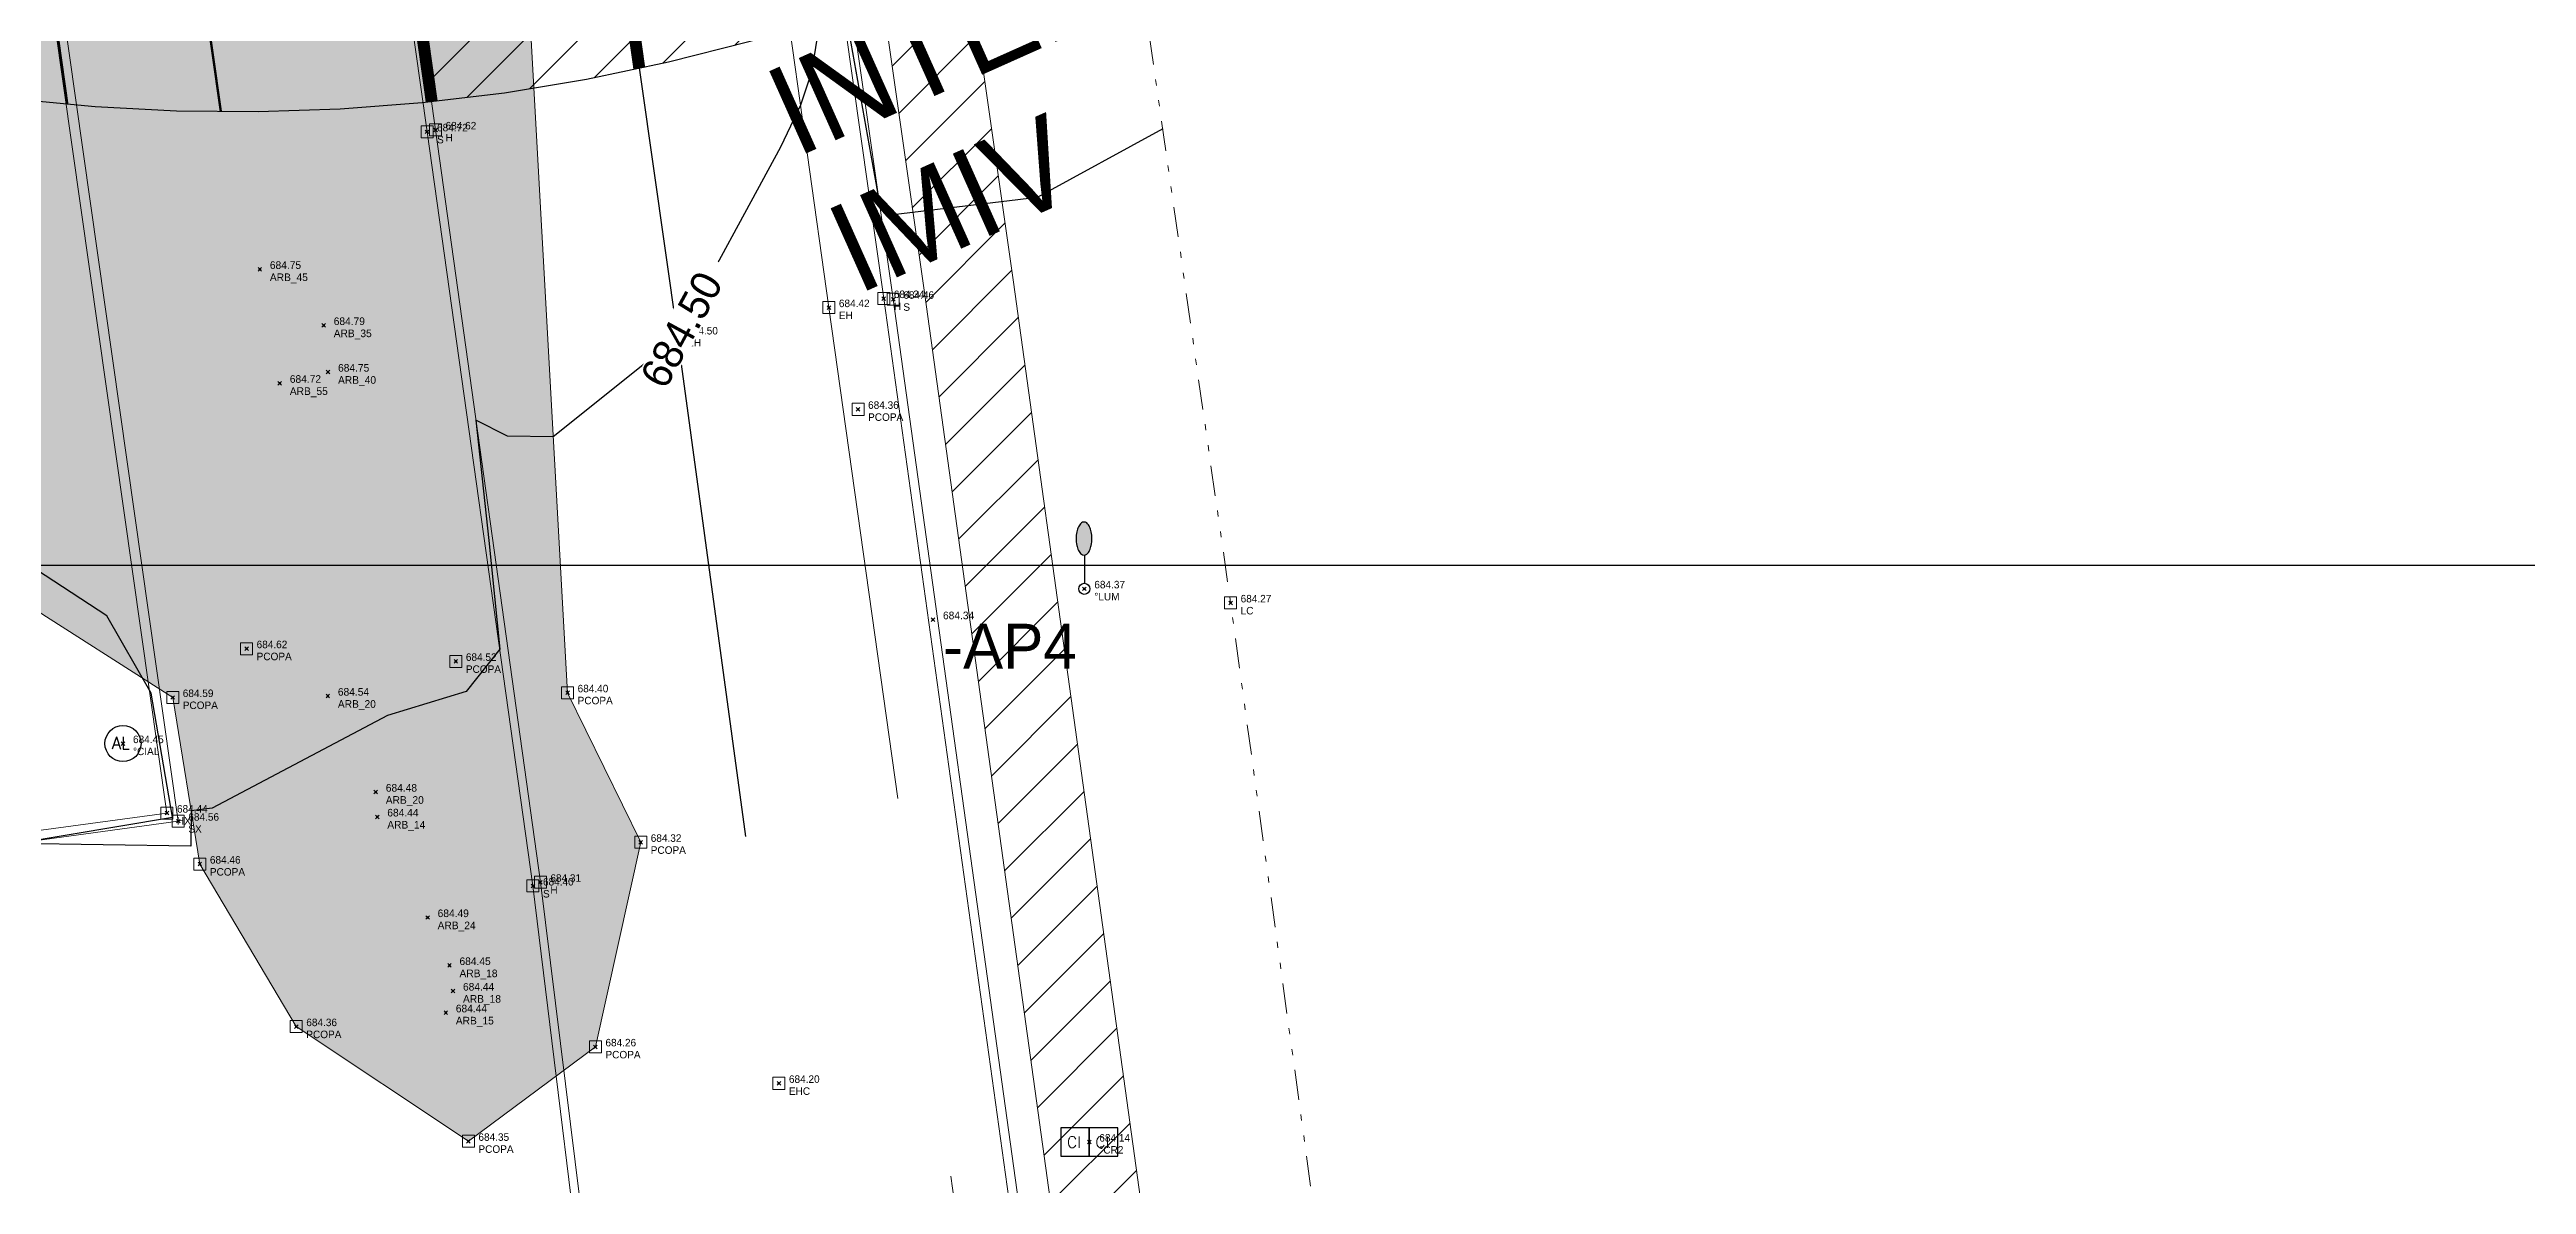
# Model space of a CAD drawing. Extents: x 350769 to 354978, y 6304672 to 6307963.
# Drawn here: x 352722.71 to 352763.95, y 6305989.69 to 6306008.58 of the extents above; entities that cross this region are included whole.
import ezdxf

# ---------------------------------------------------------------- set-up
doc = ezdxf.new("R2010")
doc.units = 0
doc.header["$PDMODE"] = 35
doc.header["$PDSIZE"] = 0.03
for name, pattern in [('1-1', [2, 1, -1]), ('3-5', [8, 3, -5]), ('4.0 - LO RECABARREN - DESNIVEL NUEVO$0$HIDDEN', [0.375, 0.25, -0.125]), ('CENTER', [50.8, 31.75, -6.35, 6.35, -6.35]), ('CONTINUOS', [0]), ('DASHED', [19.05, 12.7, -6.35]), ('DIVIDE', [1.25, 0.5, -0.25, 0, -0.25, 0, -0.25]), ('HIDDEN', [9.525, 6.35, -3.175])]:
    doc.linetypes.add(name, pattern=pattern)
doc.layers.get('0').update_dxf_attribs({"linetype": 'CONTINUOUS'})
for name, color, linetype in [('00_Demarcacion Existente', 252, 'CONTINUOUS'), ('1-ARBOLES COPA', 3, 'CONTINUOUS'), ('1-coordenadas', 8, 'CONTINUOUS'), ('1-LINEA DE CIERRO', 7, 'DIVIDE'), ('1-PAVIMENTO', 161, 'CONTINUOUS'), ('1-SOLERA', 212, 'CONTINUOUS'), ('1-VEREDA', 251, 'CONTINUOUS'), ('2-ACHURADO PAVIMENTO HORMIGON 3', 8, 'CONTINUOUS'), ('3-PAVIMENTO EJE', 161, 'CENTER'), ('C-TINN', 5, 'CONTINUOUS'), ('C-TOPO-MINR', 8, 'CONTINUOUS'), ('LE_proyección abajo', 4, 'HIDDEN'), ('Lot_ET1_ 8-DEM EXT DEMARCACION CICLOVIA', 210, 'CONTINUOUS'), ('V-NODE-TEXT DIC 2012', 31, 'CONTINUOUS'), ('Z-CIAL', 253, 'CONTINUOUS'), ('Z-CR2', 253, 'CONTINUOUS'), ('Z-LUM', 253, 'CONTINUOUS')]:
    doc.layers.add(name, color=color, linetype=linetype)
doc.layers.add('0_ASD_TOPOGRAFIA_ELEMENTOS', color=7, linetype='CONTINUOS', lineweight=5, true_color=0xbdbdbd)
doc.styles.add('ROMANS', font='romans.shx', dxfattribs={"width": 0.65})

# ---------------------------------------------------------------- blocks, each defined once
blk = doc.blocks.new('COORDENADAS')
at = {"layer": '1-coordenadas'}
blk.add_line((20, -200.625), (1420, -200.625), dxfattribs=at)
blk = doc.blocks.new('A$C66036E5C')
at = {"layer": 'LE_proyección abajo', "color": 210, "linetype": 'DASHED', "ltscale": 20}
blk.add_arc((482.758, 724.589), 31.908, 209.6641, 163.5205, dxfattribs=at)
at = {"layer": 'LE_proyección abajo', "color": 210, "linetype": 'DASHED', "ltscale": 20, "insert": (491.48, 693.277), "char_height": 1.5, "attachment_point": 1, "rotation": 24.0852}
blk.add_mtext_dynamic_manual_height_columns('INTERSECCION SEGUN IMIV', width=23.78926, gutter_width=3.125, heights=[0], dxfattribs=at)
blk = doc.blocks.new('LUM')
blk.add_hatch(color=256).paths.add_polyline_path([(0.32, 2.09, 0.048714), (0.29, 2.37, 0.062489), (0.22, 2.58, 0.102974), (0.1, 2.74, 0.180941), (-0.01, 2.78, 0.180941), (-0.12, 2.74, 0.102974), (-0.24, 2.58, 0.062489), (-0.31, 2.37, 0.048714), (-0.34, 2.09, 0.048714), (-0.31, 1.81, 0.062489), (-0.24, 1.6, 0.102974), (-0.12, 1.44, 0.180941), (-0.01, 1.4, 0.180941), (0.1, 1.44, 0.102974), (0.22, 1.6, 0.062489), (0.29, 1.81, 0.048714)])
at = {"layer": 'Z-LUM'}
blk.add_lwpolyline([(-0.34, 2.09, 0.048714), (-0.31, 1.81, 0.062489), (-0.24, 1.6, 0.102974), (-0.12, 1.44, 0.180941), (-0.01, 1.4, 0.180941), (0.1, 1.44, 0.102974), (0.22, 1.6, 0.062489), (0.29, 1.81, 0.048714), (0.32, 2.09, 0.048714), (0.29, 2.37, 0.062489), (0.22, 2.58, 0.102974), (0.1, 2.74, 0.180941), (-0.01, 2.78, 0.180941), (-0.12, 2.74, 0.102974), (-0.24, 2.58, 0.062489), (-0.31, 2.37, 0.048714)], format="xyb", close=True, dxfattribs=at)
blk.add_lwpolyline([(0.01, 1.4), (0.01, 0.23)], dxfattribs=at)
blk.add_circle((0, 0), 0.23, dxfattribs=at)
blk = doc.blocks.new('CR2')
at = {"layer": 'Z-CR2'}
for p, q in [((-1.69, 0.84), (-1.69, -0.84)), ((0, 0.84), (-1.69, 0.84)), ((0, 0.84), (0, -0.84)), ((1.69, 0.84), (0, 0.84)), ((0, -0.84), (0, 0.84)), ((1.69, -0.84), (1.69, 0.84)), ((-1.69, -0.84), (0, -0.84)), ((0, -0.84), (1.69, -0.84))]:
    blk.add_line(p, q, dxfattribs=at)
at = {"layer": 'Z-CR2', "style": 'ROMANS'}
for p in [(-1.33, -0.34), (0.36, -0.34)]:
    blk.add_text('CI', height=0.675, rotation=360, dxfattribs=at).set_placement(p)
blk = doc.blocks.new('CIAL')
at = {"layer": 'Z-CIAL'}
blk.add_circle((0, 0), 1.2, dxfattribs=at)
at = {"layer": 'Z-CIAL', "style": 'ROMANS'}
blk.add_text('AL', height=0.8, rotation=360, dxfattribs=at).set_placement((-0.75, -0.36))
blk = doc.blocks.new('TOPOGRAFIA')
at = {"layer": '1-ARBOLES COPA', "lineweight": 0, "true_color": 0xbdbdbd}
h = blk.add_hatch(dxfattribs=at)
h.set_pattern_fill('CROSS', color=9, scale=0.1)
h.set_pattern_definition([(0, (38000, -3000), (0.635, 0.635), [0.3175, -0.9525]), (90, (38000.15875, -3000.15875), (-0.635, 0.635), [0.3175, -0.9525])])
h.paths.add_polyline_path([(390721.393, 6302909.543, 1), (390730.245, 6302909.543, 1)])
h.paths.add_polyline_path([(390719.807, 6302924.839, 1), (390728.254, 6302924.839, 1)])
h.paths.add_polyline_path([(390716.655, 6302950.493, 1), (390722.697, 6302950.493, 1)])
h.paths.add_polyline_path([(390722.909, 6302969.327, 0.179753), (390720.86, 6302970.933, 0.173453), (390718.169, 6302970.841, 0.143521), (390717.346, 6302968.29, 0.146834), (390718.032, 6302965.758, 0.100613), (390719.559, 6302964.141, 0.135019), (390721.131, 6302963.576, 0.350252), (390723.436, 6302965.143, 0.215772)])
h.paths.add_polyline_path([(390732.812, 6302977.342), (390728.681, 6302981.642), (390726.267, 6302979.988), (390727.167, 6302972.964), (390728.289, 6302967.18), (390732.223, 6302966.675), (390735.036, 6302969.231)])
h.paths.add_polyline_path([(390714.121, 6302984.454, 0.280206), (390712.477, 6302980.798, 0.310977), (390714.918, 6302978.053, 0.122268), (390716.552, 6302978.057, 0.115194), (390718.092, 6302978.849, 0.24124), (390719.445, 6302982.115, 0.26668), (390717.613, 6302984.783, 0.136266), (390715.882, 6302985.093, 0.127671)])
h.paths.add_polyline_path([(390724.758, 6302997.798), (390725.21, 6302995.026), (390726.815, 6302992.32), (390729.681, 6302990.411), (390731.796, 6302991.983), (390732.55, 6302995.388), (390731.333, 6302997.877), (390730.685, 6303009.451), (390726.74, 6303025.307), (390725.708, 6303033.103), (390722.968, 6303035.55), (390721.004, 6303033.573), (390716.389, 6303032.982), (390716.63, 6303028.281), (390719.325, 6303023.025), (390720.173, 6303015.55), (390720.277, 6303010.218), (390719.75, 6303000.993)])
h.paths.add_polyline_path([(390716.397, 6303002.895, 1), (390713.548, 6303002.895, 1)])
h.paths.add_polyline_path([(390712.179, 6303012.913, 1), (390715.431, 6303012.913, 1)])
h.paths.add_polyline_path([(390710.816, 6303023.072, 1), (390713.477, 6303023.072, 1)])
h.paths.add_polyline_path([(390711.734, 6303032.401, 1), (390709.363, 6303032.401, 1)])
h.paths.add_polyline_path([(390722.996, 6303040.914, 1), (390719.808, 6303040.914, 1)])
at = {"layer": '1-VEREDA', "lineweight": 0, "true_color": 0xbdbdbd}
h = blk.add_hatch(dxfattribs=at)
h.set_pattern_fill('ANSI31', color=9, scale=0.2)
h.set_pattern_definition([(45, (38000, -3000), (-0.449012806053, 0.449012806053), [])])
h.paths.add_polyline_path([(390728.452, 6303077.539), (390726.987, 6303077.427), (390728.851, 6303064.303), (390730.052, 6303054.738), (390731.784, 6303043.075), (390733.898, 6303028.482), (390735.336, 6303018.097), (390737.279, 6303004.501), (390739.447, 6302988.88), (390741.024, 6302977.718), (390741.438, 6302974.666), (390743.031, 6302963.471), (390744.681, 6302952.338), (390745.745, 6302944.699), (390747.31, 6302933.699), (390748.628, 6302923.61, 0.23609), (390751.764, 6302919.893, 0.119467), (390754.586, 6302919.413), (390757.259, 6302919.839), (390765.273, 6302921.009), (390776.365, 6302922.65), (390776.451, 6302923.521), (390765.234, 6302921.851), (390757.106, 6302920.665), (390754.601, 6302920.234, -0.056002), (390752.168, 6302920.586, -0.35358), (390749.866, 6302923.707), (390750.121, 6302923.789), (390748.809, 6302933.591), (390747.211, 6302944.989), (390746.078, 6302952.564), (390744.531, 6302963.414), (390742.887, 6302975.238), (390742.501, 6302977.923), (390740.924, 6302989.087), (390738.756, 6303004.709), (390736.813, 6303018.304), (390735.375, 6303028.691), (390733.155, 6303043.996), (390731.529, 6303055.112), (390730.295, 6303064.537)])
at = {"layer": '1-ARBOLES COPA', "color": 9, "lineweight": 0, "true_color": 0xbdbdbd, "flags": 128}
blk.add_lwpolyline([(390731.333, 6302997.877), (390732.55, 6302995.388), (390731.796, 6302991.983), (390729.681, 6302990.411), (390726.815, 6302992.32), (390725.21, 6302995.026), (390724.758, 6302997.798), (390719.75, 6303000.993), (390720.277, 6303010.218), (390720.173, 6303015.55), (390719.325, 6303023.025), (390716.63, 6303028.281), (390716.389, 6303032.982), (390721.004, 6303033.573), (390722.968, 6303035.55), (390725.708, 6303033.103), (390726.74, 6303025.307), (390730.685, 6303009.451)], close=True, dxfattribs=at)
at = {"layer": '1-coordenadas', "color": 9, "linetype": '4.0 - LO RECABARREN - DESNIVEL NUEVO$0$HIDDEN', "lineweight": 0, "ltscale": 50, "true_color": 0xbdbdbd}
blk.add_line((390200, 6303000), (390900, 6303000), dxfattribs=at)
at = {"layer": '1-LINEA DE CIERRO', "color": 9, "lineweight": 0, "true_color": 0xbdbdbd, "flags": 128}
blk.add_lwpolyline([(390733.214, 6303064.837), (390734.295, 6303056.234), (390735.831, 6303044.97), (390737.058, 6303036.666), (390739.326, 6303020.636), (390742.372, 6302999.373), (390744.713, 6302982.322), (390745.909, 6302974.818), (390747.457, 6302963.826), (390748.887, 6302952.921), (390750.055, 6302944.878), (390751.514, 6302935.016), (390752.695, 6302926.497), (390756.002, 6302924.096)], dxfattribs=at)
at = {"layer": '1-PAVIMENTO', "color": 9, "lineweight": 0, "true_color": 0xbdbdbd, "flags": 128}
for points in [[(390729.134, 6303007.246), (390727.262, 6303020.465)], [(390734.679, 6303017.965), (390736.597, 6303004.439)], [(390722.368, 6303012.01), (390724.662, 6302995.874)], [(390730.879, 6302994.723), (390729.134, 6303007.246)], [(390736.597, 6303004.439), (390738.763, 6302988.862)], [(390724.662, 6302995.874), (390717.722, 6302994.934)], [(390731.961, 6302986.039), (390730.879, 6302994.723)]]:
    blk.add_lwpolyline(points, dxfattribs=at)
at = {"layer": '1-SOLERA', "color": 9, "lineweight": 0, "true_color": 0xbdbdbd, "flags": 128}
for points in [[(390726.462, 6303077.383), (390728.304, 6303064.258), (390729.609, 6303054.728), (390731.254, 6303043.047), (390733.375, 6303028.408), (390734.813, 6303018.023), (390736.756, 6303004.427), (390738.924, 6302988.807), (390740.5, 6302977.646), (390740.918, 6302974.563), (390742.125, 6302966.264), (390742.506, 6302963.508), (390744.004, 6302952.836), (390745.13, 6302944.519), (390746.623, 6302934.113), (390747.8, 6302925.366)], [(390717.603, 6302994.746), (390724.851, 6302995.74), (390722.541, 6303012.007), (390721.212, 6303021.275), (390718.087, 6303043.229)]]:
    blk.add_lwpolyline(points, dxfattribs=at)
blk.add_lwpolyline([(390723.896, 6303043.494), (390725.463, 6303032.157), (390727.123, 6303020.413), (390728.992, 6303007.214), (390730.756, 6302994.661), (390731.815, 6302986.02), (390732.908, 6302969.303, -0.169584), (390732.339, 6302968.17, -0.17195), (390731.626, 6302967.844, -0.509262)], format="xyb", dxfattribs=at)
at = {"layer": '1-VEREDA', "color": 9, "lineweight": 0, "true_color": 0xbdbdbd, "flags": 128}
for points in [[(390733.155, 6303043.996), (390735.375, 6303028.691), (390736.813, 6303018.304), (390738.756, 6303004.709), (390740.924, 6302989.087), (390742.501, 6302977.923), (390742.887, 6302975.238)], [(390731.784, 6303043.075), (390733.898, 6303028.482), (390735.336, 6303018.097), (390737.279, 6303004.501), (390739.447, 6302988.88), (390741.024, 6302977.718), (390741.438, 6302974.666)]]:
    blk.add_lwpolyline(points, dxfattribs=at)
at = {"layer": '3-PAVIMENTO EJE', "color": 9, "lineweight": 0, "true_color": 0xbdbdbd, "flags": 128}
blk.add_lwpolyline([(390725.354, 6303077.867), (390726.786, 6303067.449), (390728.345, 6303056.343), (390730.079, 6303043.942), (390731.299, 6303035.709), (390733.337, 6303021.011), (390735.683, 6303004.288), (390738.755, 6302982.404)], dxfattribs=at)
at = {"layer": '3-PAVIMENTO EJE', "color": 9, "true_color": 0xbdbdbd, "flags": 128}
blk.add_lwpolyline([(390722.792, 6303077.229), (390724.289, 6303066.731), (390725.815, 6303055.862), (390727.523, 6303043.664), (390728.71, 6303035.171), (390730.772, 6303020.621), (390733.157, 6303003.833), (390734.851, 6302991.376), (390735.796, 6302982.103), (390736.537, 6302968.615), (390736.887, 6302962.745), (390737.455, 6302952.754), (390738.144, 6302941.588), (390738.582, 6302936.984), (390739.544, 6302929.177), (390740.739, 6302920.559), (390741.944, 6302911.822), (390742.742, 6302905.996), (390744.495, 6302896.096), (390746.796, 6302885.698), (390749.027, 6302875.802), (390751.42, 6302865.048), (390753.615, 6302854.852), (390755.433, 6302844.35), (390756.929, 6302834.032), (390758.319, 6302823.649), (390760.085, 6302811.629), (390761.588, 6302800.603), (390763.267, 6302788.632)], dxfattribs=at)
at = {"layer": 'C-TINN', "color": 9, "linetype": 'Continuous', "lineweight": 0, "true_color": 0xbdbdbd}
for points, elevation in [([(390728.892, 6303007.114), (390728.892, 6303007.314), (390729.092, 6303007.314), (390729.092, 6303007.114), (390728.892, 6303007.114)], 684.725), ([(390729.034, 6303007.146), (390729.034, 6303007.346), (390729.234, 6303007.346), (390729.234, 6303007.146), (390729.034, 6303007.146)], 684.618), ([(390735.583, 6303004.188), (390735.583, 6303004.388), (390735.783, 6303004.388), (390735.783, 6303004.188), (390735.583, 6303004.188)], 684.416), ([(390736.497, 6303004.339), (390736.497, 6303004.539), (390736.697, 6303004.539), (390736.697, 6303004.339), (390736.497, 6303004.339)], 684.335), ([(390736.656, 6303004.327), (390736.656, 6303004.527), (390736.856, 6303004.527), (390736.856, 6303004.327), (390736.656, 6303004.327)], 684.455), ([(390733.057, 6303003.733), (390733.057, 6303003.933), (390733.257, 6303003.933), (390733.257, 6303003.733), (390733.057, 6303003.733)], 684.501), ([(390736.069, 6303002.495), (390736.069, 6303002.695), (390736.269, 6303002.695), (390736.269, 6303002.495), (390736.069, 6303002.495)], 684.362), ([(390742.272, 6302999.273), (390742.272, 6302999.473), (390742.472, 6302999.473), (390742.472, 6302999.273), (390742.272, 6302999.273)], 684.271), ([(390725.888, 6302998.511), (390725.888, 6302998.711), (390726.088, 6302998.711), (390726.088, 6302998.511), (390725.888, 6302998.511)], 684.625), ([(390729.372, 6302998.3), (390729.372, 6302998.5), (390729.572, 6302998.5), (390729.572, 6302998.3), (390729.372, 6302998.3)], 684.516), ([(390724.658, 6302997.698), (390724.658, 6302997.898), (390724.858, 6302997.898), (390724.858, 6302997.698), (390724.658, 6302997.698)], 684.594), ([(390731.233, 6302997.777), (390731.233, 6302997.977), (390731.433, 6302997.977), (390731.433, 6302997.777), (390731.233, 6302997.777)], 684.401), ([(390724.562, 6302995.774), (390724.562, 6302995.974), (390724.762, 6302995.974), (390724.762, 6302995.774), (390724.562, 6302995.774)], 684.438), ([(390724.751, 6302995.64), (390724.751, 6302995.84), (390724.951, 6302995.84), (390724.951, 6302995.64), (390724.751, 6302995.64)], 684.561), ([(390732.45, 6302995.288), (390732.45, 6302995.488), (390732.65, 6302995.488), (390732.65, 6302995.288), (390732.45, 6302995.288)], 684.322), ([(390725.11, 6302994.926), (390725.11, 6302995.126), (390725.31, 6302995.126), (390725.31, 6302994.926), (390725.11, 6302994.926)], 684.456), ([(390730.779, 6302994.623), (390730.779, 6302994.823), (390730.979, 6302994.823), (390730.979, 6302994.623), (390730.779, 6302994.623)], 684.312), ([(390730.656, 6302994.561), (390730.656, 6302994.761), (390730.856, 6302994.761), (390730.856, 6302994.561), (390730.656, 6302994.561)], 684.397), ([(390726.715, 6302992.22), (390726.715, 6302992.42), (390726.915, 6302992.42), (390726.915, 6302992.22), (390726.715, 6302992.22)], 684.365), ([(390731.696, 6302991.883), (390731.696, 6302992.083), (390731.896, 6302992.083), (390731.896, 6302991.883), (390731.696, 6302991.883)], 684.255), ([(390734.751, 6302991.276), (390734.751, 6302991.476), (390734.951, 6302991.476), (390734.951, 6302991.276), (390734.751, 6302991.276)], 684.198), ([(390729.581, 6302990.311), (390729.581, 6302990.511), (390729.781, 6302990.511), (390729.781, 6302990.311), (390729.581, 6302990.311)], 684.354)]:
    blk.add_lwpolyline(points, dxfattribs=dict(at, elevation=elevation))
for p in [(390728.992, 6303007.214, 684.725), (390729.134, 6303007.246, 684.618), (390735.683, 6303004.288, 684.416), (390736.597, 6303004.439, 684.335), (390736.756, 6303004.427, 684.455), (390733.157, 6303003.833, 684.501), (390736.169, 6303002.595, 684.362), (390742.372, 6302999.373, 684.271), (390725.988, 6302998.611, 684.625), (390729.472, 6302998.4, 684.516), (390724.758, 6302997.798, 684.594), (390731.333, 6302997.877, 684.401), (390724.662, 6302995.874, 684.438), (390724.851, 6302995.74, 684.561), (390732.55, 6302995.388, 684.322), (390725.21, 6302995.026, 684.456), (390730.756, 6302994.661, 684.397), (390730.879, 6302994.723, 684.312), (390726.815, 6302992.32, 684.365), (390731.796, 6302991.983, 684.255), (390734.851, 6302991.376, 684.198), (390729.681, 6302990.411, 684.354)]:
    blk.add_point(p, dxfattribs=at)
at = {"layer": 'C-TOPO-MINR', "color": 9, "linetype": 'Continuous', "lineweight": -3, "true_color": 0xbdbdbd, "elevation": 684.5}
blk.add_lwpolyline([(390741.241, 6303007.265), (390739.152, 6303006.122), (390736.751, 6303005.83), (390736.634, 6303005.946), (390736.51, 6303006.15), (390736.388, 6303006.825), (390735.751, 6303010.406), (390735.395, 6303008.209), (390735.21, 6303007.657), (390734.88, 6303006.957), (390733.187, 6303003.838), (390733.163, 6303003.792), (390733.154, 6303003.786), (390733.139, 6303003.773), (390731.095, 6303002.137), (390730.33, 6303002.151), (390729.807, 6303002.417), (390730.02, 6303000.409), (390730.202, 6302998.603), (390729.645, 6302997.897), (390728.335, 6302997.5), (390725.413, 6302995.959), (390725.066, 6302995.91), (390725.06, 6302995.325), (390722.139, 6302995.368), (390724.757, 6302995.806), (390724.4, 6302997.87), (390723.659, 6302999.156), (390720.865, 6303000.985)], dxfattribs=at)
at = {"layer": 'V-NODE-TEXT DIC 2012', "color": 9, "lineweight": 0, "true_color": 0xbdbdbd}
for p in [(390728.992, 6303007.214), (390729.134, 6303007.246), (390726.209, 6303004.925), (390735.683, 6303004.288), (390736.597, 6303004.439), (390736.756, 6303004.427), (390727.272, 6303003.991), (390733.157, 6303003.833), (390727.344, 6303003.215), (390726.541, 6303003.029), (390736.169, 6303002.595), (390739.936, 6302999.607), (390742.372, 6302999.373), (390737.416, 6302999.094), (390725.988, 6302998.611), (390729.472, 6302998.4), (390724.758, 6302997.798), (390727.341, 6302997.822), (390731.333, 6302997.877), (390723.93, 6302997.031), (390728.139, 6302996.224), (390724.662, 6302995.874), (390724.851, 6302995.74), (390728.164, 6302995.811), (390732.55, 6302995.388), (390725.21, 6302995.026), (390730.756, 6302994.661), (390730.879, 6302994.723), (390729.002, 6302994.136), (390729.366, 6302993.338), (390729.424, 6302992.913), (390729.305, 6302992.551), (390726.815, 6302992.32), (390731.796, 6302991.983), (390734.851, 6302991.376), (390729.681, 6302990.411), (390740.019, 6302990.398)]:
    blk.add_point(p, dxfattribs=at)
at = {"layer": 'Z-CIAL', "color": 9, "lineweight": 0, "true_color": 0xbdbdbd, "xscale": 0.25, "yscale": 0.25, "zscale": 0.25}
blk.add_blockref('CIAL', (390723.93, 6302997.031), dxfattribs=at)
at = {"layer": 'Z-CR2', "color": 9, "lineweight": 0, "true_color": 0xbdbdbd, "xscale": 0.28, "yscale": 0.28, "zscale": 0.28}
blk.add_blockref('CR2', (390740.019, 6302990.398), dxfattribs=at)
at = {"layer": 'Z-LUM', "color": 9, "lineweight": 0, "true_color": 0xbdbdbd, "xscale": 0.4, "yscale": 0.4, "zscale": 0.4}
blk.add_blockref('LUM', (390739.936, 6302999.607), dxfattribs=at)
at = {"layer": 'V-NODE-TEXT DIC 2012', "color": 9, "lineweight": 0, "true_color": 0xbdbdbd}
for s, height, p in [('684.72', 0.125, (390729.159, 6303007.222)), ('684.62', 0.125, (390729.301, 6303007.254)), ('H', 0.125, (390729.301, 6303007.054)), ('S', 0.125, (390729.159, 6303007.022)), ('ARB_45', 0.127, (390726.376, 6303004.73)), ('684.75', 0.127, (390726.376, 6303004.932)), ('684.42', 0.125, (390735.85, 6303004.296)), ('684.34', 0.125, (390736.764, 6303004.447)), ('H', 0.125, (390736.764, 6303004.247)), ('S', 0.125, (390736.923, 6303004.235)), ('684.46', 0.125, (390736.923, 6303004.435)), ('ARB_35', 0.127, (390727.439, 6303003.796)), ('684.79', 0.127, (390727.439, 6303003.998)), ('684.50', 0.125, (390733.324, 6303003.841)), ('EH', 0.125, (390735.85, 6303004.096)), ('EH', 0.125, (390733.324, 6303003.641)), ('684.72', 0.127, (390726.708, 6303003.036)), ('ARB_40', 0.127, (390727.511, 6303003.02)), ('684.75', 0.127, (390727.511, 6303003.222)), ('ARB_55', 0.127, (390726.708, 6303002.834)), ('684.36', 0.125, (390736.336, 6303002.603)), ('PCOPA', 0.125, (390736.336, 6303002.403)), ('684.37', 0.125, (390740.103, 6302999.615)), ('°LUM', 0.125, (390740.103, 6302999.415)), ('684.27', 0.125, (390742.539, 6302999.381)), ('684.34', 0.127, (390737.583, 6302999.101)), ('-AP4', 0.75, (390737.583, 6302998.276)), ('LC', 0.125, (390742.539, 6302999.181)), ('684.62', 0.125, (390726.155, 6302998.619)), ('PCOPA', 0.125, (390726.155, 6302998.419)), ('684.52', 0.125, (390729.639, 6302998.408)), ('PCOPA', 0.125, (390729.639, 6302998.208)), ('684.59', 0.125, (390724.925, 6302997.806)), ('PCOPA', 0.125, (390724.925, 6302997.606)), ('ARB_20', 0.127, (390727.508, 6302997.627)), ('684.54', 0.127, (390727.508, 6302997.829)), ('684.40', 0.125, (390731.5, 6302997.885)), ('PCOPA', 0.125, (390731.5, 6302997.685)), ('684.45', 0.125, (390724.097, 6302997.039)), ('°CIAL', 0.125, (390724.097, 6302996.839)), ('ARB_20', 0.127, (390728.306, 6302996.029)), ('684.48', 0.127, (390728.306, 6302996.231)), ('684.44', 0.125, (390724.829, 6302995.882)), ('HX', 0.125, (390724.829, 6302995.682)), ('SX', 0.125, (390725.018, 6302995.548)), ('684.56', 0.125, (390725.018, 6302995.748)), ('ARB_14', 0.127, (390728.331, 6302995.616)), ('684.44', 0.127, (390728.331, 6302995.818)), ('684.32', 0.125, (390732.717, 6302995.396)), ('PCOPA', 0.125, (390732.717, 6302995.196)), ('684.46', 0.125, (390725.377, 6302995.034)), ('PCOPA', 0.125, (390725.377, 6302994.834)), ('684.31', 0.125, (390731.046, 6302994.731)), ('S', 0.125, (390730.923, 6302994.469)), ('684.40', 0.125, (390730.923, 6302994.669)), ('H', 0.125, (390731.046, 6302994.531)), ('ARB_24', 0.127, (390729.169, 6302993.941)), ('684.49', 0.127, (390729.169, 6302994.143)), ('ARB_18', 0.127, (390729.533, 6302993.143)), ('684.45', 0.127, (390729.533, 6302993.345)), ('ARB_18', 0.127, (390729.591, 6302992.718)), ('684.44', 0.127, (390729.591, 6302992.92)), ('684.36', 0.125, (390726.982, 6302992.328)), ('ARB_15', 0.127, (390729.472, 6302992.356)), ('684.44', 0.127, (390729.472, 6302992.558)), ('PCOPA', 0.125, (390726.982, 6302992.128)), ('684.26', 0.125, (390731.963, 6302991.991)), ('PCOPA', 0.125, (390731.963, 6302991.791)), ('684.20', 0.125, (390735.018, 6302991.384)), ('EHC', 0.125, (390735.018, 6302991.184)), ('684.35', 0.125, (390729.848, 6302990.419)), ('PCOPA', 0.125, (390729.848, 6302990.219)), ('684.14', 0.125, (390740.186, 6302990.406)), ('°CR2', 0.125, (390740.186, 6302990.206))]:
    blk.add_text(s, height=height, dxfattribs=at).set_placement(p)
at = {"layer": 'C-TOPO-MINR', "color": 9, "linetype": 'Continuous', "lineweight": 0, "true_color": 0xbdbdbd, "insert": (390733.231, 6303003.921, 684.5), "char_height": 0.5, "width": 2.50095, "attachment_point": 5, "rotation": 61.4956, "bg_fill": 3, "box_fill_scale": 1.0635, "bg_fill_color": 256, "bg_fill_true_color": 13158600, "bg_fill_transparency": 0}
blk.add_mtext('684.50', dxfattribs=at)

msp = doc.modelspace()

# ---------------------------------------------------------------- hatches: boundary and pattern name
at = {"layer": '2-ACHURADO PAVIMENTO HORMIGON 3'}
h = msp.add_hatch(dxfattribs=at)
h.set_pattern_fill('ANSI31', color=256, scale=0.2)
h.set_pattern_definition([(45, (-167.09345, -618.2675), (-0.449012806053, 0.449012806053), [])])
h.paths.add_polyline_path([(352753.036, 6305887.523), (352746.054, 6305886.541), (352753.754, 6305831.811), (352755.075, 6305822.694), (352760.775, 6305832.053)])
edge = h.paths.add_edge_path()
edge.add_arc((352725.801, 6306039.46), 31.908, 275.764, 288.507)
edge.add_line((352735.93, 6306009.202), (352735.658, 6306011.12))
edge.add_line((352735.658, 6306011.12), (352730.082, 6306050.617))
edge.add_line((352730.082, 6306050.617), (352722.819, 6306051.89))
edge.add_line((352722.819, 6306051.89), (352723.2, 6306049.026))
edge.add_line((352723.2, 6306049.026), (352724.212, 6306049.17))
edge.add_line((352724.212, 6306049.17), (352727.349, 6306026.416))
edge.add_line((352727.349, 6306026.416), (352726.356, 6306026.279))
edge.add_line((352726.356, 6306026.279), (352728.599, 6306010.287))
edge.add_line((352728.599, 6306010.287), (352728.643, 6306010.294))
edge.add_line((352728.643, 6306010.294), (352729.006, 6306007.713))
at = {"layer": 'Lot_ET1_ 8-DEM EXT DEMARCACION CICLOVIA'}
h = msp.add_hatch(dxfattribs=at)
h.set_pattern_fill('SWAMP', color=210, scale=0.03, style=0)
h.set_pattern_definition([(0, (-200, 0), (0.381, 0.659911357086), [0.09525, -0.66675]), (90, (-199.95237, 0), (-0.381, 0.659911357086), [0.047625, -1.27219771417]), (90, (-199.94047, 0), (-0.381, 0.659911357086), [0.0381, -1.28172271417]), (90, (-199.9643, 0), (-0.381, 0.659911357086), [0.0381, -1.28172271417]), (60, (-199.92856, 0), (-0.38099999948, 0.659911357385), [0.03048, -0.73152]), (120, (-199.9762, 0), (-0.76199999948, 3e-10), [0.03048, -0.73152])])
edge = h.paths.add_edge_path()
edge.add_arc((352725.801, 6306039.46), 31.908, 269.564, 275.764)
edge.add_line((352729.006, 6306007.713), (352728.643, 6306010.294))
edge.add_line((352728.643, 6306010.294), (352728.599, 6306010.287))
edge.add_line((352728.599, 6306010.287), (352726.356, 6306026.279))
edge.add_line((352726.356, 6306026.279), (352727.349, 6306026.416))
edge.add_line((352727.349, 6306026.416), (352724.212, 6306049.17))
edge.add_line((352724.212, 6306049.17), (352723.2, 6306049.026))
edge.add_line((352723.2, 6306049.026), (352722.819, 6306051.89))
edge.add_line((352722.819, 6306051.89), (352720.118, 6306070.858))
edge.add_arc((352725.801, 6306039.46), 31.908, 100.2601, 104.1373)
edge.add_line((352718.008, 6306070.402), (352717.99, 6306068.942))
edge.add_line((352717.99, 6306068.942), (352717.988, 6306066.921))
edge.add_line((352717.988, 6306066.921), (352718.023, 6306064.906))
edge.add_line((352718.023, 6306064.906), (352718.104, 6306062.897))
edge.add_line((352718.104, 6306062.897), (352718.233, 6306060.895))
edge.add_line((352718.233, 6306060.895), (352718.408, 6306058.9))
edge.add_line((352718.408, 6306058.9), (352718.624, 6306056.911))
edge.add_line((352718.624, 6306056.911), (352718.872, 6306054.926))
edge.add_line((352718.872, 6306054.926), (352719.144, 6306052.945))
edge.add_line((352719.144, 6306052.945), (352719.686, 6306049.143))
edge.add_line((352719.686, 6306049.143), (352719.848, 6306047.994))
edge.add_arc((352719.31, 6306047.918), 0.544, -175.1724, 8.0356, ccw=False)
edge.add_arc((352496.559, 6306029.105), 223, 2.8966, 4.82756, ccw=False)
edge.add_arc((352935.997, 6306051.34), 217, 182.8966, 184.91193)
edge.add_arc((352720.882, 6306032.853), 1.093, 8.0356, 184.9119, ccw=False)
edge.add_line((352721.964, 6306033.006), (352725.261, 6306009.653))
edge.add_line((352725.261, 6306009.653), (352725.559, 6306007.553))
h = msp.add_hatch(dxfattribs=at)
h.set_pattern_fill('SWAMP', color=210, scale=0.03, style=0)
edge = h.paths.add_edge_path()
edge.add_arc((352725.801, 6306039.46), 31.908, 107.8421, 112.899)
edge.add_line((352713.386, 6306068.854), (352721.978, 6306007.782))
edge.add_arc((352725.801, 6306039.46), 31.908, 263.1179, 264.9683)
edge.add_line((352723.003, 6306007.675), (352721.113, 6306021.108))
edge.add_arc((352935.997, 6306051.34), 217, 182.8966, 188.0084, ccw=False)
edge.add_arc((352496.559, 6306029.105), 223, 2.8966, 8.0084)
edge.add_line((352717.384, 6306060.173), (352716.025, 6306069.834))

# ---------------------------------------------------------------- linework, layer by layer
at = {"layer": '00_Demarcacion Existente', "color": 210, "linetype": '3-5', "const_width": 0.2, "flags": 128}
msp.add_lwpolyline([(352723.602, 6306071.293), (352726.616, 6306050.126), (352732.192, 6306010.631), (352732.527, 6306008.269)], dxfattribs=at)
at = {"layer": '00_Demarcacion Existente', "color": 210, "linetype": '1-1', "const_width": 0.2, "flags": 128}
msp.add_lwpolyline([(352727.387, 6306019.633), (352728.727, 6306010.142), (352729.07, 6306007.72)], dxfattribs=at)
at = {"layer": 'Lot_ET1_ 8-DEM EXT DEMARCACION CICLOVIA'}
msp.add_lwpolyline([(352729.006, 6306007.713), (352728.643, 6306010.294), (352728.599, 6306010.287), (352726.356, 6306026.279), (352727.349, 6306026.416), (352724.212, 6306049.17), (352723.2, 6306049.026), (352722.819, 6306051.89), (352720.118, 6306070.858)], dxfattribs=at)
at = {"layer": 'Lot_ET1_ 8-DEM EXT DEMARCACION CICLOVIA', "const_width": 0.04}
msp.add_lwpolyline([(352723.003, 6306007.675), (352721.113, 6306021.108, -0.005205), (352720.53, 6306025.588, -0.008307), (352719.794, 6306032.76, -0.973105), (352721.964, 6306033.006), (352725.261, 6306009.653), (352725.559, 6306007.553)], format="xyb", dxfattribs=at)

# ---------------------------------------------------------------- block references
at = {"color": 252, "linetype": 'DASHED'}
msp.add_blockref('COORDENADAS', (352180, 6306200.625), dxfattribs=at)
msp.add_blockref('A$C66036E5C', (352243.043, 6305314.871))

# ---------------------------------------------------------------- next in the draw order: block references
at = {"layer": '0_ASD_TOPOGRAFIA_ELEMENTOS', "color": 30, "true_color": 0xf26507}
msp.add_blockref('TOPOGRAFIA', (-38000, 3000), dxfattribs=at)

doc.saveas('drawing.dxf')
